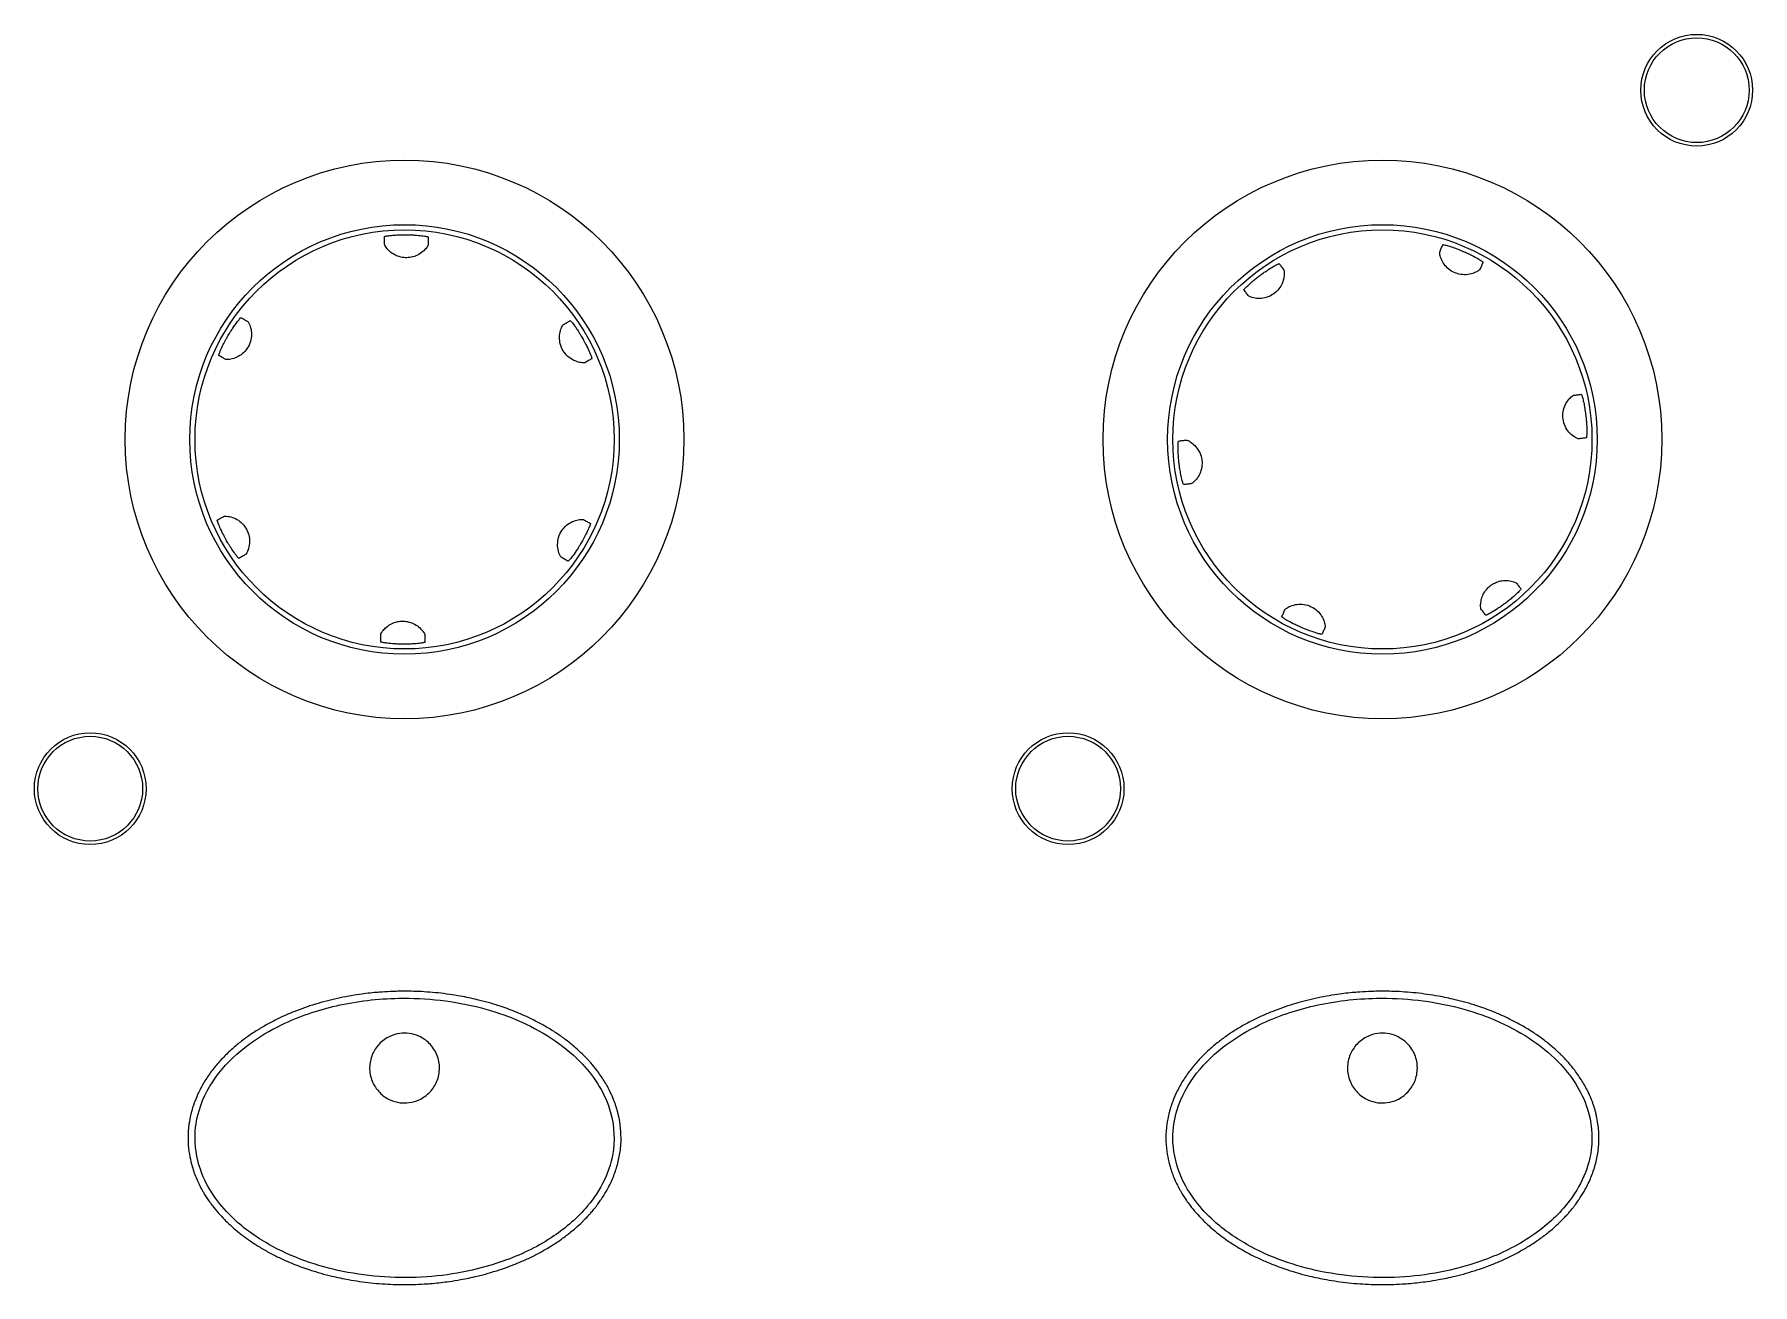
# Model space of a CAD drawing. Header units: millimetres. Extents: x 20 to 1660, y 4 to 1168.
# Drawn here: x 372.78 to 421.98, y 626.15 to 661.95 of the extents above; entities that cross this region are included whole.
import ezdxf

# ---------------------------------------------------------------- set-up
doc = ezdxf.new("R2010")
doc.units = ezdxf.units.MM
doc.header["$LTSCALE"] = 4
doc.layers.add('Visible Edges(A H Standard)', color=7, linetype='Continuous', lineweight=18)

msp = doc.modelspace()

# ---------------------------------------------------------------- linework, layer by layer
at = {"layer": 'Visible Edges(A H Standard)'}
for centre, radius in [((420.376, 660.355), 1.6), ((420.376, 660.355), 1.5), ((383.376, 650.355), 8), ((411.376, 650.355), 8), ((383.376, 650.355), 6.15), ((383.376, 650.355), 6), ((411.376, 650.355), 6.15), ((411.376, 650.355), 6), ((374.376, 640.355), 1.6), ((374.376, 640.355), 1.5), ((402.376, 640.355), 1.6), ((402.376, 640.355), 1.5)]:
    msp.add_circle(centre, radius, dxfattribs=at)
for points, knots in [([(382.799, 656.164), (382.799, 656.166), (382.807, 656.17), (382.843, 656.178), (382.877, 656.184), (382.968, 656.196), (383.024, 656.202), (383.132, 656.21), (383.178, 656.212), (383.267, 656.215), (383.307, 656.216), (383.39, 656.217), (383.433, 656.217), (383.515, 656.215), (383.556, 656.214), (383.641, 656.21), (383.685, 656.207), (383.795, 656.198), (383.857, 656.192), (383.957, 656.178), (383.994, 656.171), (384.035, 656.162), (384.045, 656.159), (384.055, 656.155), (384.056, 656.154), (384.056, 656.153)], [0.0050526, 0.0050526, 0.0050526, 0.0050526, 0.0209335, 0.0209335, 0.0421493, 0.0421493, 0.0639025, 0.0639025, 0.0788198, 0.0788198, 0.0911081, 0.0911081, 0.1036264, 0.1036264, 0.1158981, 0.1158981, 0.1294983, 0.1294983, 0.152114, 0.152114, 0.172933, 0.172933, 0.185567, 0.185567, 0.1930408, 0.1930408, 0.1930408, 0.1930408]), ([(382.8, 655.937), (382.8, 655.975), (382.8, 656.014), (382.8, 656.089), (382.799, 656.127), (382.799, 656.164)], [0, 0, 0, 0, 0.2608119, 0.2608119, 0.5174788, 0.5174788, 0.5174788, 0.5174788]), ([(384.055, 655.926), (384.055, 655.921), (384.044, 655.898), (384.001, 655.836), (383.973, 655.8), (383.893, 655.723), (383.844, 655.683), (383.731, 655.621), (383.674, 655.597), (383.556, 655.567), (383.498, 655.559), (383.38, 655.558), (383.321, 655.564), (383.204, 655.592), (383.147, 655.614), (383.034, 655.673), (382.983, 655.711), (382.895, 655.793), (382.861, 655.835), (382.812, 655.907), (382.8, 655.932), (382.8, 655.937)], [-0.277297, -0.277297, -0.277297, -0.277297, -0.2408031, -0.2408031, -0.2110318, -0.2110318, -0.1825766, -0.1825766, -0.1593494, -0.1593494, -0.1383563, -0.1383563, -0.1174789, -0.1174789, -0.094839, -0.094839, -0.0675962, -0.0675962, -0.0356357, -0.0356357, 0, 0, 0, 0]), ([(384.056, 656.153), (384.056, 656.115), (384.056, 656.077), (384.056, 656.001), (384.056, 655.964), (384.055, 655.926)], [0.001464, 0.001464, 0.001464, 0.001464, 0.2608124, 0.2608124, 0.5189912, 0.5189912, 0.5189912, 0.5189912]), ([(413.016, 655.722), (413.031, 655.758), (413.046, 655.794), (413.075, 655.863), (413.089, 655.897), (413.103, 655.932)], [0, 0, 0, 0, 0.2650872, 0.2650872, 0.5174787, 0.5174787, 0.5174787, 0.5174787]), ([(413.103, 655.932), (413.104, 655.934), (413.112, 655.933), (413.149, 655.927), (413.182, 655.92), (413.272, 655.895), (413.328, 655.878), (413.438, 655.84), (413.489, 655.822), (413.569, 655.791), (413.597, 655.78), (413.647, 655.759), (413.668, 655.75), (413.71, 655.732), (413.731, 655.723), (413.775, 655.704), (413.799, 655.693), (413.859, 655.665), (413.895, 655.647), (414.004, 655.592), (414.062, 655.561), (414.152, 655.509), (414.187, 655.486), (414.231, 655.457), (414.244, 655.447), (414.256, 655.437), (414.258, 655.434), (414.257, 655.433)], [0.0050526, 0.0050526, 0.0050526, 0.0050526, 0.0209342, 0.0209342, 0.0422625, 0.0422625, 0.0644389, 0.0644389, 0.0815175, 0.0815175, 0.0906588, 0.0906588, 0.0976208, 0.0976208, 0.1042776, 0.1042776, 0.1121191, 0.1121191, 0.124451, 0.124451, 0.1504494, 0.1504494, 0.1759928, 0.1759928, 0.194533, 0.194533, 0.2065532, 0.2065532, 0.2065532, 0.2065532]), ([(407.41, 654.638), (407.409, 654.64), (407.413, 654.647), (407.436, 654.676), (407.46, 654.701), (407.525, 654.765), (407.566, 654.804), (407.648, 654.875), (407.683, 654.906), (407.752, 654.961), (407.784, 654.987), (407.849, 655.037), (407.883, 655.063), (407.95, 655.111), (407.984, 655.135), (408.054, 655.183), (408.09, 655.207), (408.183, 655.267), (408.237, 655.299), (408.325, 655.348), (408.358, 655.365), (408.396, 655.383), (408.406, 655.387), (408.416, 655.389), (408.418, 655.389), (408.419, 655.388)], [0.0050526, 0.0050526, 0.0050526, 0.0050526, 0.0209335, 0.0209335, 0.0421493, 0.0421493, 0.0639025, 0.0639025, 0.0788198, 0.0788198, 0.0911081, 0.0911081, 0.1036264, 0.1036264, 0.1158981, 0.1158981, 0.1294983, 0.1294983, 0.152114, 0.152114, 0.172933, 0.172933, 0.185567, 0.185567, 0.1930408, 0.1930408, 0.1930408, 0.1930408]), ([(408.419, 655.388), (408.442, 655.358), (408.465, 655.328), (408.51, 655.267), (408.533, 655.237), (408.555, 655.206)], [0.001464, 0.001464, 0.001464, 0.001464, 0.2608124, 0.2608124, 0.5189912, 0.5189912, 0.5189912, 0.5189912]), ([(414.168, 655.224), (414.167, 655.221), (414.159, 655.213), (414.129, 655.191), (414.106, 655.176), (414.035, 655.136), (413.981, 655.112), (413.858, 655.08), (413.793, 655.07), (413.654, 655.072), (413.583, 655.082), (413.446, 655.126), (413.381, 655.157), (413.266, 655.236), (413.216, 655.282), (413.13, 655.385), (413.098, 655.44), (413.047, 655.551), (413.032, 655.604), (413.015, 655.689), (413.014, 655.717), (413.016, 655.722)], [-0.2748649, -0.2748649, -0.2748649, -0.2748649, -0.2520329, -0.2520329, -0.2293057, -0.2293057, -0.1983464, -0.1983464, -0.1716119, -0.1716119, -0.1456849, -0.1456849, -0.1203829, -0.1203829, -0.0954605, -0.0954605, -0.0679128, -0.0679128, -0.0356556, -0.0356556, -0.0000154, -0.0000154, -0.0000154, -0.0000154]), ([(414.257, 655.433), (414.242, 655.397), (414.227, 655.362), (414.197, 655.292), (414.182, 655.258), (414.168, 655.224)], [0.001464, 0.001464, 0.001464, 0.001464, 0.2650877, 0.2650877, 0.5189911, 0.5189911, 0.5189911, 0.5189911]), ([(408.555, 655.206), (408.558, 655.203), (408.563, 655.177), (408.566, 655.102), (408.566, 655.057), (408.549, 654.947), (408.533, 654.886), (408.481, 654.768), (408.45, 654.715), (408.374, 654.619), (408.332, 654.577), (408.239, 654.505), (408.188, 654.475), (408.077, 654.426), (408.019, 654.41), (407.893, 654.389), (407.83, 654.388), (407.71, 654.4), (407.657, 654.413), (407.576, 654.441), (407.551, 654.454), (407.547, 654.458)], [-0.277297, -0.277297, -0.277297, -0.277297, -0.2408031, -0.2408031, -0.2110318, -0.2110318, -0.1825766, -0.1825766, -0.1593494, -0.1593494, -0.1383563, -0.1383563, -0.1174789, -0.1174789, -0.094839, -0.094839, -0.0675962, -0.0675962, -0.0356357, -0.0356357, 0, 0, 0, 0]), ([(407.547, 654.458), (407.524, 654.488), (407.501, 654.519), (407.455, 654.579), (407.433, 654.609), (407.41, 654.638)], [0, 0, 0, 0, 0.2608119, 0.2608119, 0.5174788, 0.5174788, 0.5174788, 0.5174788]), ([(378.057, 652.76), (378.055, 652.761), (378.056, 652.769), (378.066, 652.804), (378.078, 652.837), (378.114, 652.923), (378.138, 652.976), (378.189, 653.081), (378.213, 653.129), (378.254, 653.204), (378.268, 653.231), (378.295, 653.278), (378.306, 653.298), (378.329, 653.337), (378.341, 653.356), (378.366, 653.398), (378.38, 653.42), (378.415, 653.477), (378.437, 653.51), (378.505, 653.611), (378.544, 653.665), (378.606, 653.747), (378.633, 653.78), (378.668, 653.82), (378.679, 653.832), (378.691, 653.842), (378.694, 653.843), (378.695, 653.843)], [0.0050526, 0.0050526, 0.0050526, 0.0050526, 0.0209342, 0.0209342, 0.0422625, 0.0422625, 0.0644389, 0.0644389, 0.0815175, 0.0815175, 0.0906589, 0.0906589, 0.0976208, 0.0976208, 0.1042775, 0.1042775, 0.112119, 0.112119, 0.1244509, 0.1244509, 0.1504493, 0.1504493, 0.1759928, 0.1759928, 0.1945331, 0.1945331, 0.2065534, 0.2065534, 0.2065534, 0.2065534]), ([(378.891, 653.728), (378.894, 653.727), (378.9, 653.718), (378.92, 653.684), (378.932, 653.659), (378.962, 653.581), (378.979, 653.525), (378.996, 653.398), (378.997, 653.332), (378.977, 653.193), (378.957, 653.124), (378.895, 652.994), (378.856, 652.934), (378.763, 652.831), (378.711, 652.788), (378.598, 652.717), (378.539, 652.692), (378.425, 652.656), (378.372, 652.648), (378.286, 652.642), (378.258, 652.644), (378.253, 652.647)], [-0.2745814, -0.2745814, -0.2745814, -0.2745814, -0.2512857, -0.2512857, -0.2281491, -0.2281491, -0.1975121, -0.1975121, -0.170653, -0.170653, -0.1447631, -0.1447631, -0.1195712, -0.1195712, -0.0947901, -0.0947901, -0.0671927, -0.0671927, -0.0356579, -0.0356579, -0.0000154, -0.0000154, -0.0000154, -0.0000154]), ([(378.695, 653.843), (378.728, 653.823), (378.761, 653.804), (378.827, 653.766), (378.859, 653.747), (378.891, 653.728)], [0.001464, 0.001464, 0.001464, 0.001464, 0.265031, 0.265031, 0.5189911, 0.5189911, 0.5189911, 0.5189911]), ([(388.541, 652.552), (388.538, 652.551), (388.527, 652.549), (388.49, 652.55), (388.463, 652.551), (388.382, 652.563), (388.325, 652.576), (388.207, 652.624), (388.15, 652.656), (388.04, 652.741), (387.989, 652.792), (387.906, 652.91), (387.873, 652.974), (387.829, 653.106), (387.817, 653.173), (387.811, 653.307), (387.818, 653.371), (387.845, 653.49), (387.865, 653.541), (387.903, 653.619), (387.919, 653.642), (387.923, 653.645)], [-0.2748649, -0.2748649, -0.2748649, -0.2748649, -0.2520329, -0.2520329, -0.2293057, -0.2293057, -0.1983464, -0.1983464, -0.1716119, -0.1716119, -0.1456849, -0.1456849, -0.1203829, -0.1203829, -0.0954605, -0.0954605, -0.0679128, -0.0679128, -0.0356556, -0.0356556, -0.0000154, -0.0000154, -0.0000154, -0.0000154]), ([(387.923, 653.645), (387.957, 653.665), (387.99, 653.684), (388.055, 653.722), (388.087, 653.741), (388.119, 653.759)], [0, 0, 0, 0, 0.2650872, 0.2650872, 0.5174787, 0.5174787, 0.5174787, 0.5174787]), ([(388.119, 653.759), (388.121, 653.76), (388.128, 653.755), (388.153, 653.728), (388.175, 653.702), (388.232, 653.628), (388.266, 653.581), (388.331, 653.484), (388.36, 653.439), (388.406, 653.366), (388.421, 653.34), (388.449, 653.294), (388.46, 653.274), (388.483, 653.234), (388.494, 653.215), (388.517, 653.172), (388.53, 653.149), (388.561, 653.09), (388.579, 653.054), (388.633, 652.945), (388.66, 652.885), (388.7, 652.789), (388.715, 652.75), (388.732, 652.7), (388.737, 652.684), (388.739, 652.669), (388.739, 652.666), (388.738, 652.665)], [0.0050526, 0.0050526, 0.0050526, 0.0050526, 0.0209342, 0.0209342, 0.0422625, 0.0422625, 0.0644389, 0.0644389, 0.0815175, 0.0815175, 0.0906588, 0.0906588, 0.0976208, 0.0976208, 0.1042776, 0.1042776, 0.1121191, 0.1121191, 0.124451, 0.124451, 0.1504494, 0.1504494, 0.1759928, 0.1759928, 0.194533, 0.194533, 0.2065532, 0.2065532, 0.2065532, 0.2065532]), ([(378.253, 652.647), (378.22, 652.666), (378.186, 652.685), (378.121, 652.723), (378.089, 652.741), (378.057, 652.76)], [0, 0, 0, 0, 0.2650305, 0.2650305, 0.5174787, 0.5174787, 0.5174787, 0.5174787]), ([(388.738, 652.665), (388.705, 652.646), (388.671, 652.627), (388.605, 652.589), (388.573, 652.571), (388.541, 652.552)], [0.001464, 0.001464, 0.001464, 0.001464, 0.2650877, 0.2650877, 0.5189911, 0.5189911, 0.5189911, 0.5189911]), ([(416.989, 650.372), (416.986, 650.371), (416.975, 650.375), (416.939, 650.39), (416.914, 650.402), (416.843, 650.446), (416.796, 650.481), (416.706, 650.572), (416.665, 650.624), (416.598, 650.746), (416.572, 650.814), (416.542, 650.954), (416.538, 651.026), (416.55, 651.165), (416.565, 651.23), (416.612, 651.355), (416.644, 651.41), (416.714, 651.508), (416.751, 651.546), (416.816, 651.603), (416.839, 651.618), (416.845, 651.619)], [-0.2745814, -0.2745814, -0.2745814, -0.2745814, -0.2512857, -0.2512857, -0.2281491, -0.2281491, -0.1975121, -0.1975121, -0.170653, -0.170653, -0.1447631, -0.1447631, -0.1195712, -0.1195712, -0.0947901, -0.0947901, -0.0671927, -0.0671927, -0.0356579, -0.0356579, -0.0000154, -0.0000154, -0.0000154, -0.0000154]), ([(416.845, 651.619), (416.883, 651.624), (416.921, 651.629), (416.996, 651.638), (417.033, 651.643), (417.07, 651.648)], [0, 0, 0, 0, 0.2650305, 0.2650305, 0.5174787, 0.5174787, 0.5174787, 0.5174787]), ([(417.07, 651.648), (417.072, 651.648), (417.076, 651.641), (417.089, 651.606), (417.099, 651.573), (417.122, 651.483), (417.135, 651.426), (417.158, 651.312), (417.167, 651.259), (417.181, 651.174), (417.185, 651.144), (417.192, 651.091), (417.195, 651.068), (417.201, 651.022), (417.203, 651), (417.208, 650.952), (417.211, 650.926), (417.216, 650.859), (417.219, 650.819), (417.226, 650.698), (417.228, 650.632), (417.228, 650.528), (417.226, 650.486), (417.222, 650.433), (417.221, 650.417), (417.217, 650.402), (417.216, 650.399), (417.214, 650.399)], [0.0050526, 0.0050526, 0.0050526, 0.0050526, 0.0209342, 0.0209342, 0.0422625, 0.0422625, 0.0644389, 0.0644389, 0.0815175, 0.0815175, 0.0906589, 0.0906589, 0.0976208, 0.0976208, 0.1042775, 0.1042775, 0.112119, 0.112119, 0.1244509, 0.1244509, 0.1504493, 0.1504493, 0.1759928, 0.1759928, 0.1945331, 0.1945331, 0.2065534, 0.2065534, 0.2065534, 0.2065534]), ([(405.683, 649.061), (405.681, 649.061), (405.677, 649.069), (405.664, 649.103), (405.654, 649.136), (405.63, 649.226), (405.617, 649.283), (405.595, 649.397), (405.585, 649.45), (405.572, 649.535), (405.568, 649.565), (405.56, 649.618), (405.557, 649.641), (405.552, 649.687), (405.55, 649.709), (405.545, 649.757), (405.542, 649.783), (405.536, 649.85), (405.533, 649.89), (405.526, 650.011), (405.525, 650.077), (405.525, 650.181), (405.527, 650.223), (405.53, 650.276), (405.532, 650.292), (405.536, 650.307), (405.537, 650.31), (405.538, 650.31)], [0.0050526, 0.0050526, 0.0050526, 0.0050526, 0.0209342, 0.0209342, 0.0422625, 0.0422625, 0.0644389, 0.0644389, 0.0815175, 0.0815175, 0.0906589, 0.0906589, 0.0976208, 0.0976208, 0.1042775, 0.1042775, 0.112119, 0.112119, 0.1244509, 0.1244509, 0.1504493, 0.1504493, 0.1759928, 0.1759928, 0.1945331, 0.1945331, 0.2065534, 0.2065534, 0.2065534, 0.2065534]), ([(405.538, 650.31), (405.577, 650.315), (405.615, 650.319), (405.69, 650.329), (405.727, 650.333), (405.764, 650.337)], [0.001464, 0.001464, 0.001464, 0.001464, 0.265031, 0.265031, 0.5189911, 0.5189911, 0.5189911, 0.5189911]), ([(405.764, 650.337), (405.767, 650.338), (405.778, 650.335), (405.814, 650.319), (405.839, 650.307), (405.909, 650.263), (405.957, 650.228), (406.047, 650.137), (406.087, 650.085), (406.155, 649.963), (406.181, 649.895), (406.211, 649.755), (406.215, 649.683), (406.203, 649.544), (406.188, 649.479), (406.141, 649.354), (406.109, 649.299), (406.039, 649.201), (406.001, 649.163), (405.937, 649.106), (405.913, 649.091), (405.908, 649.09)], [-0.2745814, -0.2745814, -0.2745814, -0.2745814, -0.2512857, -0.2512857, -0.2281491, -0.2281491, -0.1975121, -0.1975121, -0.170653, -0.170653, -0.1447631, -0.1447631, -0.1195712, -0.1195712, -0.0947901, -0.0947901, -0.0671927, -0.0671927, -0.0356579, -0.0356579, -0.0000154, -0.0000154, -0.0000154, -0.0000154]), ([(417.214, 650.399), (417.176, 650.394), (417.138, 650.39), (417.063, 650.38), (417.026, 650.376), (416.989, 650.372)], [0.001464, 0.001464, 0.001464, 0.001464, 0.265031, 0.265031, 0.5189911, 0.5189911, 0.5189911, 0.5189911]), ([(405.908, 649.09), (405.87, 649.085), (405.831, 649.08), (405.756, 649.071), (405.72, 649.066), (405.683, 649.061)], [0, 0, 0, 0, 0.2650305, 0.2650305, 0.5174787, 0.5174787, 0.5174787, 0.5174787]), ([(378.634, 646.95), (378.632, 646.949), (378.625, 646.954), (378.6, 646.981), (378.578, 647.007), (378.521, 647.081), (378.487, 647.128), (378.422, 647.225), (378.392, 647.27), (378.347, 647.343), (378.331, 647.369), (378.304, 647.415), (378.292, 647.435), (378.27, 647.475), (378.259, 647.495), (378.236, 647.537), (378.223, 647.56), (378.192, 647.619), (378.174, 647.655), (378.12, 647.764), (378.093, 647.824), (378.053, 647.92), (378.038, 647.959), (378.021, 648.009), (378.016, 648.025), (378.013, 648.04), (378.013, 648.044), (378.015, 648.044)], [0.0050526, 0.0050526, 0.0050526, 0.0050526, 0.0209342, 0.0209342, 0.0422625, 0.0422625, 0.0644389, 0.0644389, 0.0815175, 0.0815175, 0.0906588, 0.0906588, 0.0976208, 0.0976208, 0.1042776, 0.1042776, 0.1121191, 0.1121191, 0.124451, 0.124451, 0.1504494, 0.1504494, 0.1759928, 0.1759928, 0.194533, 0.194533, 0.2065532, 0.2065532, 0.2065532, 0.2065532]), ([(378.015, 648.044), (378.048, 648.063), (378.082, 648.083), (378.147, 648.12), (378.18, 648.139), (378.212, 648.157)], [0.001464, 0.001464, 0.001464, 0.001464, 0.2650877, 0.2650877, 0.5189911, 0.5189911, 0.5189911, 0.5189911]), ([(378.212, 648.157), (378.215, 648.158), (378.225, 648.16), (378.263, 648.159), (378.29, 648.158), (378.371, 648.146), (378.428, 648.133), (378.546, 648.085), (378.603, 648.053), (378.713, 647.968), (378.763, 647.917), (378.847, 647.799), (378.879, 647.735), (378.924, 647.603), (378.935, 647.536), (378.942, 647.402), (378.934, 647.338), (378.908, 647.219), (378.888, 647.168), (378.85, 647.09), (378.834, 647.067), (378.83, 647.064)], [-0.2748649, -0.2748649, -0.2748649, -0.2748649, -0.2520329, -0.2520329, -0.2293057, -0.2293057, -0.1983464, -0.1983464, -0.1716119, -0.1716119, -0.1456849, -0.1456849, -0.1203829, -0.1203829, -0.0954605, -0.0954605, -0.0679128, -0.0679128, -0.0356556, -0.0356556, -0.0000154, -0.0000154, -0.0000154, -0.0000154]), ([(387.862, 646.981), (387.859, 646.982), (387.852, 646.992), (387.833, 647.026), (387.821, 647.05), (387.79, 647.128), (387.773, 647.184), (387.757, 647.311), (387.756, 647.377), (387.776, 647.516), (387.796, 647.585), (387.857, 647.715), (387.897, 647.775), (387.99, 647.878), (388.042, 647.921), (388.155, 647.992), (388.214, 648.017), (388.328, 648.053), (388.381, 648.061), (388.467, 648.067), (388.495, 648.065), (388.499, 648.062)], [-0.2745814, -0.2745814, -0.2745814, -0.2745814, -0.2512857, -0.2512857, -0.2281491, -0.2281491, -0.1975121, -0.1975121, -0.170653, -0.170653, -0.1447631, -0.1447631, -0.1195712, -0.1195712, -0.0947901, -0.0947901, -0.0671927, -0.0671927, -0.0356579, -0.0356579, -0.0000154, -0.0000154, -0.0000154, -0.0000154]), ([(388.499, 648.062), (388.533, 648.043), (388.567, 648.024), (388.632, 647.986), (388.664, 647.968), (388.696, 647.949)], [0, 0, 0, 0, 0.2650305, 0.2650305, 0.5174787, 0.5174787, 0.5174787, 0.5174787]), ([(388.696, 647.949), (388.698, 647.948), (388.697, 647.94), (388.686, 647.905), (388.675, 647.872), (388.639, 647.786), (388.615, 647.733), (388.564, 647.629), (388.54, 647.581), (388.499, 647.505), (388.484, 647.478), (388.458, 647.432), (388.446, 647.411), (388.423, 647.372), (388.412, 647.353), (388.387, 647.311), (388.373, 647.289), (388.338, 647.232), (388.316, 647.199), (388.248, 647.098), (388.209, 647.044), (388.147, 646.962), (388.12, 646.929), (388.085, 646.889), (388.074, 646.877), (388.062, 646.867), (388.059, 646.866), (388.058, 646.866)], [0.0050526, 0.0050526, 0.0050526, 0.0050526, 0.0209342, 0.0209342, 0.0422625, 0.0422625, 0.0644389, 0.0644389, 0.0815175, 0.0815175, 0.0906589, 0.0906589, 0.0976208, 0.0976208, 0.1042775, 0.1042775, 0.112119, 0.112119, 0.1244509, 0.1244509, 0.1504493, 0.1504493, 0.1759928, 0.1759928, 0.1945331, 0.1945331, 0.2065534, 0.2065534, 0.2065534, 0.2065534]), ([(378.83, 647.064), (378.796, 647.045), (378.763, 647.025), (378.697, 646.987), (378.665, 646.969), (378.634, 646.95)], [0, 0, 0, 0, 0.2650872, 0.2650872, 0.5174787, 0.5174787, 0.5174787, 0.5174787]), ([(388.058, 646.866), (388.025, 646.886), (387.991, 646.905), (387.926, 646.943), (387.894, 646.962), (387.862, 646.981)], [0.001464, 0.001464, 0.001464, 0.001464, 0.265031, 0.265031, 0.5189911, 0.5189911, 0.5189911, 0.5189911]), ([(414.197, 645.503), (414.195, 645.505), (414.193, 645.516), (414.188, 645.557), (414.186, 645.586), (414.189, 645.664), (414.194, 645.712), (414.22, 645.817), (414.238, 645.869), (414.289, 645.969), (414.318, 646.016), (414.38, 646.09), (414.409, 646.119), (414.467, 646.169), (414.497, 646.191), (414.563, 646.232), (414.6, 646.25), (414.69, 646.287), (414.743, 646.301), (414.863, 646.32), (414.925, 646.321), (415.044, 646.309), (415.096, 646.295), (415.177, 646.268), (415.202, 646.255), (415.205, 646.251)], [-0.2785625, -0.2785625, -0.2785625, -0.2785625, -0.2532676, -0.2532676, -0.2275298, -0.2275298, -0.2007682, -0.2007682, -0.177397, -0.177397, -0.1569657, -0.1569657, -0.1425472, -0.1425472, -0.1295459, -0.1295459, -0.1148331, -0.1148331, -0.0943326, -0.0943326, -0.0672676, -0.0672676, -0.0356234, -0.0356234, -0.0000154, -0.0000154, -0.0000154, -0.0000154]), ([(415.343, 646.071), (415.344, 646.069), (415.34, 646.062), (415.316, 646.033), (415.293, 646.008), (415.228, 645.944), (415.186, 645.905), (415.104, 645.833), (415.069, 645.803), (415.001, 645.747), (414.97, 645.723), (414.906, 645.674), (414.874, 645.649), (414.809, 645.602), (414.776, 645.579), (414.708, 645.532), (414.673, 645.509), (414.574, 645.445), (414.521, 645.413), (414.435, 645.365), (414.4, 645.346), (414.359, 645.327), (414.348, 645.323), (414.337, 645.32), (414.334, 645.32), (414.334, 645.321)], [0.0050526, 0.0050526, 0.0050526, 0.0050526, 0.0209336, 0.0209336, 0.0421612, 0.0421612, 0.0639827, 0.0639827, 0.0789493, 0.0789493, 0.0909422, 0.0909422, 0.1029789, 0.1029789, 0.1148817, 0.1148817, 0.1281141, 0.1281141, 0.1527445, 0.1527445, 0.1772586, 0.1772586, 0.1928722, 0.1928722, 0.2023926, 0.2023926, 0.2023926, 0.2023926]), ([(415.205, 646.251), (415.228, 646.221), (415.252, 646.19), (415.297, 646.13), (415.32, 646.1), (415.343, 646.071)], [0, 0, 0, 0, 0.2614108, 0.2614108, 0.5174788, 0.5174788, 0.5174788, 0.5174788]), ([(408.585, 645.485), (408.586, 645.488), (408.594, 645.496), (408.624, 645.518), (408.646, 645.533), (408.718, 645.573), (408.772, 645.597), (408.895, 645.629), (408.959, 645.639), (409.098, 645.637), (409.169, 645.627), (409.307, 645.584), (409.372, 645.552), (409.487, 645.473), (409.536, 645.427), (409.622, 645.324), (409.655, 645.269), (409.706, 645.158), (409.721, 645.105), (409.738, 645.02), (409.739, 644.992), (409.737, 644.987)], [-0.2748649, -0.2748649, -0.2748649, -0.2748649, -0.2520329, -0.2520329, -0.2293057, -0.2293057, -0.1983464, -0.1983464, -0.1716119, -0.1716119, -0.1456849, -0.1456849, -0.1203829, -0.1203829, -0.0954605, -0.0954605, -0.0679128, -0.0679128, -0.0356556, -0.0356556, -0.0000154, -0.0000154, -0.0000154, -0.0000154]), ([(382.697, 644.783), (382.697, 644.786), (382.702, 644.797), (382.723, 644.832), (382.739, 644.857), (382.788, 644.917), (382.821, 644.953), (382.905, 645.02), (382.951, 645.051), (383.052, 645.101), (383.103, 645.119), (383.197, 645.141), (383.237, 645.147), (383.315, 645.152), (383.351, 645.151), (383.429, 645.144), (383.47, 645.137), (383.564, 645.111), (383.615, 645.091), (383.721, 645.034), (383.771, 644.996), (383.859, 644.916), (383.892, 644.873), (383.941, 644.802), (383.953, 644.777), (383.953, 644.772)], [-0.2785625, -0.2785625, -0.2785625, -0.2785625, -0.2532676, -0.2532676, -0.2275298, -0.2275298, -0.2007682, -0.2007682, -0.177397, -0.177397, -0.1569657, -0.1569657, -0.1425472, -0.1425472, -0.1295459, -0.1295459, -0.1148331, -0.1148331, -0.0943326, -0.0943326, -0.0672676, -0.0672676, -0.0356234, -0.0356234, -0.0000154, -0.0000154, -0.0000154, -0.0000154]), ([(409.65, 644.778), (409.649, 644.775), (409.64, 644.776), (409.604, 644.782), (409.57, 644.789), (409.481, 644.814), (409.425, 644.831), (409.315, 644.869), (409.264, 644.887), (409.184, 644.918), (409.156, 644.929), (409.106, 644.95), (409.085, 644.959), (409.043, 644.977), (409.022, 644.986), (408.978, 645.005), (408.954, 645.016), (408.894, 645.044), (408.857, 645.062), (408.749, 645.117), (408.691, 645.149), (408.601, 645.2), (408.565, 645.223), (408.521, 645.252), (408.509, 645.262), (408.497, 645.272), (408.495, 645.275), (408.496, 645.276)], [0.0050526, 0.0050526, 0.0050526, 0.0050526, 0.0209342, 0.0209342, 0.0422625, 0.0422625, 0.0644389, 0.0644389, 0.0815175, 0.0815175, 0.0906588, 0.0906588, 0.0976208, 0.0976208, 0.1042776, 0.1042776, 0.1121191, 0.1121191, 0.124451, 0.124451, 0.1504494, 0.1504494, 0.1759928, 0.1759928, 0.194533, 0.194533, 0.2065532, 0.2065532, 0.2065532, 0.2065532]), ([(408.496, 645.276), (408.511, 645.312), (408.526, 645.347), (408.556, 645.417), (408.57, 645.451), (408.585, 645.485)], [0.001464, 0.001464, 0.001464, 0.001464, 0.2650877, 0.2650877, 0.5189911, 0.5189911, 0.5189911, 0.5189911]), ([(414.334, 645.321), (414.311, 645.351), (414.288, 645.382), (414.243, 645.442), (414.22, 645.472), (414.197, 645.503)], [0.001464, 0.001464, 0.001464, 0.001464, 0.2614113, 0.2614113, 0.5189912, 0.5189912, 0.5189912, 0.5189912]), ([(382.696, 644.556), (382.696, 644.594), (382.697, 644.632), (382.697, 644.708), (382.697, 644.746), (382.697, 644.783)], [0.001464, 0.001464, 0.001464, 0.001464, 0.2614113, 0.2614113, 0.5189912, 0.5189912, 0.5189912, 0.5189912]), ([(383.953, 644.545), (383.953, 644.543), (383.946, 644.54), (383.91, 644.531), (383.876, 644.525), (383.785, 644.513), (383.728, 644.507), (383.62, 644.499), (383.573, 644.497), (383.486, 644.494), (383.446, 644.493), (383.366, 644.492), (383.325, 644.492), (383.245, 644.494), (383.205, 644.495), (383.123, 644.498), (383.08, 644.501), (382.963, 644.51), (382.901, 644.517), (382.803, 644.53), (382.765, 644.536), (382.721, 644.546), (382.709, 644.549), (382.698, 644.553), (382.696, 644.555), (382.696, 644.556)], [0.0050526, 0.0050526, 0.0050526, 0.0050526, 0.0209336, 0.0209336, 0.0421612, 0.0421612, 0.0639827, 0.0639827, 0.0789493, 0.0789493, 0.0909422, 0.0909422, 0.1029789, 0.1029789, 0.1148817, 0.1148817, 0.1281141, 0.1281141, 0.1527445, 0.1527445, 0.1772586, 0.1772586, 0.1928722, 0.1928722, 0.2023926, 0.2023926, 0.2023926, 0.2023926]), ([(383.953, 644.772), (383.953, 644.734), (383.953, 644.695), (383.953, 644.62), (383.953, 644.582), (383.953, 644.545)], [0, 0, 0, 0, 0.2614108, 0.2614108, 0.5174788, 0.5174788, 0.5174788, 0.5174788]), ([(409.737, 644.987), (409.722, 644.951), (409.707, 644.915), (409.678, 644.846), (409.664, 644.812), (409.65, 644.778)], [0, 0, 0, 0, 0.2650872, 0.2650872, 0.5174787, 0.5174787, 0.5174787, 0.5174787]), ([(377.176, 630.355), (377.176, 630.486), (377.193, 630.715), (377.241, 630.971), (377.289, 631.16), (377.327, 631.282), (377.392, 631.461), (377.466, 631.635), (377.595, 631.884), (377.725, 632.093), (377.904, 632.339), (378.057, 632.522), (378.262, 632.737), (378.433, 632.898), (378.654, 633.084), (378.836, 633.222), (379.068, 633.382), (379.259, 633.501), (379.551, 633.667), (379.85, 633.817), (380.305, 634.012), (380.718, 634.157), (381.241, 634.304), (381.663, 634.397), (382.143, 634.474), (382.464, 634.511), (382.785, 634.537), (383, 634.548), (383.321, 634.556), (383.642, 634.554), (384.125, 634.529), (384.554, 634.483), (385.033, 634.406), (385.35, 634.339), (385.665, 634.261), (385.873, 634.202), (386.185, 634.104), (386.495, 633.992), (386.901, 633.818), (387.199, 633.669), (387.49, 633.503), (387.68, 633.385), (387.913, 633.225), (388.096, 633.086), (388.295, 632.919), (388.424, 632.8), (388.549, 632.677), (388.63, 632.591), (388.749, 632.458), (388.864, 632.318), (389.025, 632.097), (389.155, 631.888), (389.277, 631.653), (389.34, 631.509), (389.386, 631.391), (389.408, 631.332), (389.433, 631.256), (389.452, 631.195), (389.474, 631.117), (389.49, 631.054), (389.519, 630.928), (389.548, 630.767), (389.577, 630.49), (389.578, 630.226), (389.545, 629.899), (389.492, 629.645), (389.398, 629.34), (389.301, 629.106), (389.172, 628.855), (389.076, 628.695), (388.982, 628.554), (388.928, 628.48), (388.873, 628.406), (388.836, 628.359), (388.779, 628.288), (388.721, 628.22), (388.632, 628.12), (388.55, 628.034), (388.426, 627.91), (388.297, 627.791), (388.098, 627.624), (387.916, 627.487), (387.682, 627.326), (387.491, 627.207), (387.247, 627.068), (387.049, 626.965), (386.798, 626.847), (386.595, 626.761), (386.34, 626.662), (386.135, 626.59), (385.876, 626.508), (385.667, 626.449), (385.351, 626.369), (385.033, 626.303), (384.607, 626.234), (384.286, 626.198), (383.966, 626.172), (383.752, 626.161), (383.43, 626.153), (383.108, 626.155), (382.624, 626.181), (382.196, 626.226), (381.718, 626.304), (381.401, 626.37), (381.086, 626.449), (380.877, 626.508), (380.564, 626.606), (380.255, 626.718), (379.85, 626.892), (379.553, 627.041), (379.262, 627.206), (379.071, 627.325), (378.79, 627.519), (378.518, 627.731), (378.178, 628.05), (377.941, 628.32), (377.744, 628.589), (377.645, 628.744), (377.554, 628.905), (377.496, 629.016), (377.431, 629.158), (377.382, 629.274), (377.328, 629.425), (377.29, 629.548), (377.242, 629.737), (377.193, 629.993), (377.176, 630.223), (377.176, 630.355)], [-2.867265, -2.867265, -2.867265, -2.867265, -2.837398, -2.814997, -2.80753, -2.792597, -2.78513, -2.762729, -2.747796, -2.717928, -2.702995, -2.673127, -2.658194, -2.628326, -2.613393, -2.583525, -2.568592, -2.538724, -2.523791, -2.478989, -2.449122, -2.389387, -2.35952, -2.299785, -2.269918, -2.225117, -2.210183, -2.180316, -2.165382, -2.120581, -2.090714, -2.030979, -2.001112, -1.956311, -1.941377, -1.91151, -1.896576, -1.851775, -1.821908, -1.777107, -1.762173, -1.732306, -1.717372, -1.687505, -1.672571, -1.650171, -1.642704, -1.62777, -1.620303, -1.597903, -1.582969, -1.553102, -1.538168, -1.519501, -1.515768, -1.508301, -1.504567, -1.497101, -1.493367, -1.4859, -1.482167, -1.4635, -1.448566, -1.418699, -1.403765, -1.373898, -1.358964, -1.329097, -1.314163, -1.291763, -1.284296, -1.273096, -1.269362, -1.261895, -1.258162, -1.246962, -1.239495, -1.224561, -1.217094, -1.194694, -1.17976, -1.149893, -1.134959, -1.105092, -1.090158, -1.060291, -1.045357, -1.01549, -1.000556, -0.970689, -0.955755, -0.925888, -0.910954, -0.866153, -0.836286, -0.791485, -0.776551, -0.746684, -0.73175, -0.686949, -0.657082, -0.597347, -0.56748, -0.522679, -0.507745, -0.477877, -0.462944, -0.418143, -0.388275, -0.343474, -0.328541, -0.298673, -0.28374, -0.238939, -0.209071, -0.16427, -0.149337, -0.126936, -0.119469, -0.104536, -0.097069, -0.082135, -0.074668, -0.059735, -0.052268, -0.029867, 0, 0, 0, 0]), ([(377.376, 630.355), (377.376, 630.005), (377.449, 629.652), (377.775, 628.828), (378.105, 628.395), (378.788, 627.752), (379.133, 627.509), (380.153, 626.931), (380.878, 626.683), (382.397, 626.37), (383.212, 626.32), (384.787, 626.432), (385.563, 626.588), (386.766, 627.035), (387.226, 627.26), (388.002, 627.785), (388.332, 628.066), (388.99, 628.853), (389.28, 629.411), (389.404, 630.411), (389.363, 630.815), (389.08, 631.707), (388.769, 632.163), (388.153, 632.795), (387.87, 633.019), (386.958, 633.615), (386.27, 633.894), (384.803, 634.279), (383.999, 634.368), (382.61, 634.342), (382.009, 634.271), (380.885, 634.013), (380.356, 633.836), (379.524, 633.433), (379.209, 633.247), (378.603, 632.798), (378.307, 632.524), (377.812, 631.892), (377.61, 631.532), (377.417, 630.884), (377.376, 630.618), (377.376, 630.355)], [-2.867265, -2.867265, -2.867265, -2.867265, -2.781557, -2.781557, -2.644013, -2.644013, -2.530493, -2.530493, -2.319081, -2.319081, -2.089885, -2.089885, -1.86888, -1.86888, -1.728732, -1.728732, -1.612571, -1.612571, -1.460822, -1.460822, -1.365172, -1.365172, -1.227222, -1.227222, -1.130687, -1.130687, -0.927243, -0.927243, -0.700798, -0.700798, -0.530637, -0.530637, -0.374459, -0.374459, -0.274269, -0.274269, -0.168408, -0.168408, -0.064772, -0.064772, 0, 0, 0, 0]), ([(405.176, 630.355), (405.176, 630.486), (405.193, 630.715), (405.241, 630.971), (405.289, 631.16), (405.327, 631.282), (405.392, 631.461), (405.466, 631.635), (405.595, 631.884), (405.725, 632.093), (405.904, 632.339), (406.057, 632.522), (406.262, 632.737), (406.433, 632.898), (406.654, 633.084), (406.836, 633.222), (407.068, 633.382), (407.259, 633.501), (407.551, 633.667), (407.85, 633.817), (408.305, 634.012), (408.718, 634.157), (409.241, 634.304), (409.663, 634.397), (410.143, 634.474), (410.464, 634.511), (410.785, 634.537), (411, 634.548), (411.321, 634.556), (411.642, 634.554), (412.125, 634.529), (412.554, 634.483), (413.033, 634.406), (413.35, 634.339), (413.665, 634.261), (413.873, 634.202), (414.185, 634.104), (414.495, 633.992), (414.901, 633.818), (415.199, 633.669), (415.49, 633.503), (415.68, 633.385), (415.913, 633.225), (416.096, 633.086), (416.295, 632.919), (416.424, 632.8), (416.549, 632.677), (416.63, 632.591), (416.749, 632.458), (416.864, 632.318), (417.025, 632.097), (417.155, 631.888), (417.277, 631.653), (417.34, 631.509), (417.386, 631.391), (417.408, 631.332), (417.433, 631.256), (417.452, 631.195), (417.474, 631.117), (417.49, 631.054), (417.519, 630.928), (417.548, 630.767), (417.577, 630.49), (417.578, 630.226), (417.545, 629.899), (417.492, 629.645), (417.398, 629.34), (417.301, 629.106), (417.172, 628.855), (417.076, 628.695), (416.982, 628.554), (416.928, 628.48), (416.873, 628.406), (416.836, 628.359), (416.779, 628.288), (416.721, 628.22), (416.632, 628.12), (416.55, 628.034), (416.426, 627.91), (416.297, 627.791), (416.098, 627.624), (415.916, 627.487), (415.682, 627.326), (415.491, 627.207), (415.247, 627.068), (415.049, 626.965), (414.798, 626.847), (414.595, 626.761), (414.34, 626.662), (414.135, 626.59), (413.876, 626.508), (413.667, 626.449), (413.351, 626.369), (413.033, 626.303), (412.607, 626.234), (412.286, 626.198), (411.966, 626.172), (411.752, 626.161), (411.43, 626.153), (411.108, 626.155), (410.624, 626.181), (410.196, 626.226), (409.718, 626.304), (409.401, 626.37), (409.086, 626.449), (408.877, 626.508), (408.564, 626.606), (408.255, 626.718), (407.85, 626.892), (407.553, 627.041), (407.262, 627.206), (407.071, 627.325), (406.79, 627.519), (406.518, 627.731), (406.178, 628.05), (405.941, 628.32), (405.744, 628.589), (405.645, 628.744), (405.554, 628.905), (405.496, 629.016), (405.431, 629.158), (405.382, 629.274), (405.328, 629.425), (405.29, 629.548), (405.242, 629.737), (405.193, 629.993), (405.176, 630.223), (405.176, 630.355)], [-2.867265, -2.867265, -2.867265, -2.867265, -2.837398, -2.814997, -2.80753, -2.792597, -2.78513, -2.762729, -2.747796, -2.717928, -2.702995, -2.673127, -2.658194, -2.628326, -2.613393, -2.583525, -2.568592, -2.538724, -2.523791, -2.478989, -2.449122, -2.389387, -2.35952, -2.299785, -2.269918, -2.225117, -2.210183, -2.180316, -2.165382, -2.120581, -2.090714, -2.030979, -2.001112, -1.956311, -1.941377, -1.91151, -1.896576, -1.851775, -1.821908, -1.777107, -1.762173, -1.732306, -1.717372, -1.687505, -1.672571, -1.650171, -1.642704, -1.62777, -1.620303, -1.597903, -1.582969, -1.553102, -1.538168, -1.519501, -1.515768, -1.508301, -1.504567, -1.497101, -1.493367, -1.4859, -1.482167, -1.4635, -1.448566, -1.418699, -1.403765, -1.373898, -1.358964, -1.329097, -1.314163, -1.291763, -1.284296, -1.273096, -1.269362, -1.261895, -1.258162, -1.246962, -1.239495, -1.224561, -1.217094, -1.194694, -1.17976, -1.149893, -1.134959, -1.105092, -1.090158, -1.060291, -1.045357, -1.01549, -1.000556, -0.970689, -0.955755, -0.925888, -0.910954, -0.866153, -0.836286, -0.791485, -0.776551, -0.746684, -0.73175, -0.686949, -0.657082, -0.597347, -0.56748, -0.522679, -0.507745, -0.477877, -0.462944, -0.418143, -0.388275, -0.343474, -0.328541, -0.298673, -0.28374, -0.238939, -0.209071, -0.16427, -0.149337, -0.126936, -0.119469, -0.104536, -0.097069, -0.082135, -0.074668, -0.059735, -0.052268, -0.029867, 0, 0, 0, 0]), ([(405.376, 630.355), (405.376, 630.005), (405.449, 629.652), (405.775, 628.828), (406.105, 628.395), (406.788, 627.752), (407.133, 627.509), (408.153, 626.931), (408.878, 626.683), (410.397, 626.37), (411.212, 626.32), (412.787, 626.432), (413.563, 626.588), (414.766, 627.035), (415.226, 627.26), (416.002, 627.785), (416.332, 628.066), (416.99, 628.853), (417.28, 629.411), (417.404, 630.411), (417.363, 630.815), (417.08, 631.707), (416.769, 632.163), (416.153, 632.795), (415.87, 633.019), (414.958, 633.615), (414.27, 633.894), (412.803, 634.279), (411.999, 634.368), (410.61, 634.342), (410.009, 634.271), (408.885, 634.013), (408.356, 633.836), (407.524, 633.433), (407.209, 633.247), (406.603, 632.798), (406.307, 632.524), (405.812, 631.892), (405.61, 631.532), (405.417, 630.884), (405.376, 630.618), (405.376, 630.355)], [-2.867265, -2.867265, -2.867265, -2.867265, -2.781557, -2.781557, -2.644013, -2.644013, -2.530493, -2.530493, -2.319081, -2.319081, -2.089885, -2.089885, -1.86888, -1.86888, -1.728732, -1.728732, -1.612571, -1.612571, -1.460822, -1.460822, -1.365172, -1.365172, -1.227222, -1.227222, -1.130687, -1.130687, -0.927243, -0.927243, -0.700798, -0.700798, -0.530637, -0.530637, -0.374459, -0.374459, -0.274269, -0.274269, -0.168408, -0.168408, -0.064772, -0.064772, 0, 0, 0, 0]), ([(382.453, 632.74), (382.5, 632.851), (382.566, 632.953), (382.736, 633.133), (382.841, 633.209), (383.047, 633.304), (383.142, 633.332), (383.331, 633.358), (383.421, 633.358), (383.607, 633.332), (383.701, 633.305), (383.898, 633.216), (383.998, 633.147), (384.177, 632.969), (384.251, 632.857), (384.352, 632.612), (384.377, 632.481), (384.376, 632.221), (384.35, 632.095), (384.256, 631.863), (384.188, 631.758), (384.016, 631.576), (383.912, 631.501), (383.707, 631.406), (383.611, 631.377), (383.423, 631.352), (383.332, 631.351), (383.145, 631.377), (383.05, 631.404), (382.85, 631.496), (382.749, 631.566), (382.571, 631.747), (382.498, 631.858), (382.399, 632.104), (382.375, 632.236), (382.378, 632.496), (382.404, 632.622), (382.453, 632.74)], [-0.6307035, -0.6307035, -0.6307035, -0.6307035, -0.5944108, -0.5944108, -0.5561663, -0.5561663, -0.5263433, -0.5263433, -0.4992107, -0.4992107, -0.4701448, -0.4701448, -0.4340477, -0.4340477, -0.3942857, -0.3942857, -0.3543931, -0.3543931, -0.3161034, -0.3161034, -0.2790504, -0.2790504, -0.2408675, -0.2408675, -0.2111007, -0.2111007, -0.183926, -0.183926, -0.1543557, -0.1543557, -0.1179281, -0.1179281, -0.0782139, -0.0782139, -0.0383411, -0.0383411, 0, 0, 0, 0]), ([(410.453, 632.74), (410.5, 632.851), (410.566, 632.953), (410.736, 633.133), (410.841, 633.209), (411.047, 633.304), (411.142, 633.332), (411.331, 633.358), (411.421, 633.358), (411.607, 633.332), (411.701, 633.305), (411.898, 633.216), (411.998, 633.147), (412.177, 632.969), (412.251, 632.857), (412.352, 632.612), (412.377, 632.481), (412.376, 632.221), (412.35, 632.095), (412.256, 631.863), (412.188, 631.758), (412.016, 631.576), (411.912, 631.501), (411.707, 631.406), (411.611, 631.377), (411.423, 631.352), (411.332, 631.351), (411.145, 631.377), (411.05, 631.404), (410.85, 631.496), (410.749, 631.566), (410.571, 631.747), (410.498, 631.858), (410.399, 632.104), (410.375, 632.236), (410.378, 632.496), (410.404, 632.622), (410.453, 632.74)], [-0.6307035, -0.6307035, -0.6307035, -0.6307035, -0.5944108, -0.5944108, -0.5561663, -0.5561663, -0.5263433, -0.5263433, -0.4992107, -0.4992107, -0.4701448, -0.4701448, -0.4340477, -0.4340477, -0.3942857, -0.3942857, -0.3543931, -0.3543931, -0.3161034, -0.3161034, -0.2790504, -0.2790504, -0.2408675, -0.2408675, -0.2111007, -0.2111007, -0.183926, -0.183926, -0.1543557, -0.1543557, -0.1179281, -0.1179281, -0.0782139, -0.0782139, -0.0383411, -0.0383411, 0, 0, 0, 0])]:
    msp.add_open_spline(points, degree=3, knots=knots, dxfattribs=at)

doc.saveas('drawing.dxf')
